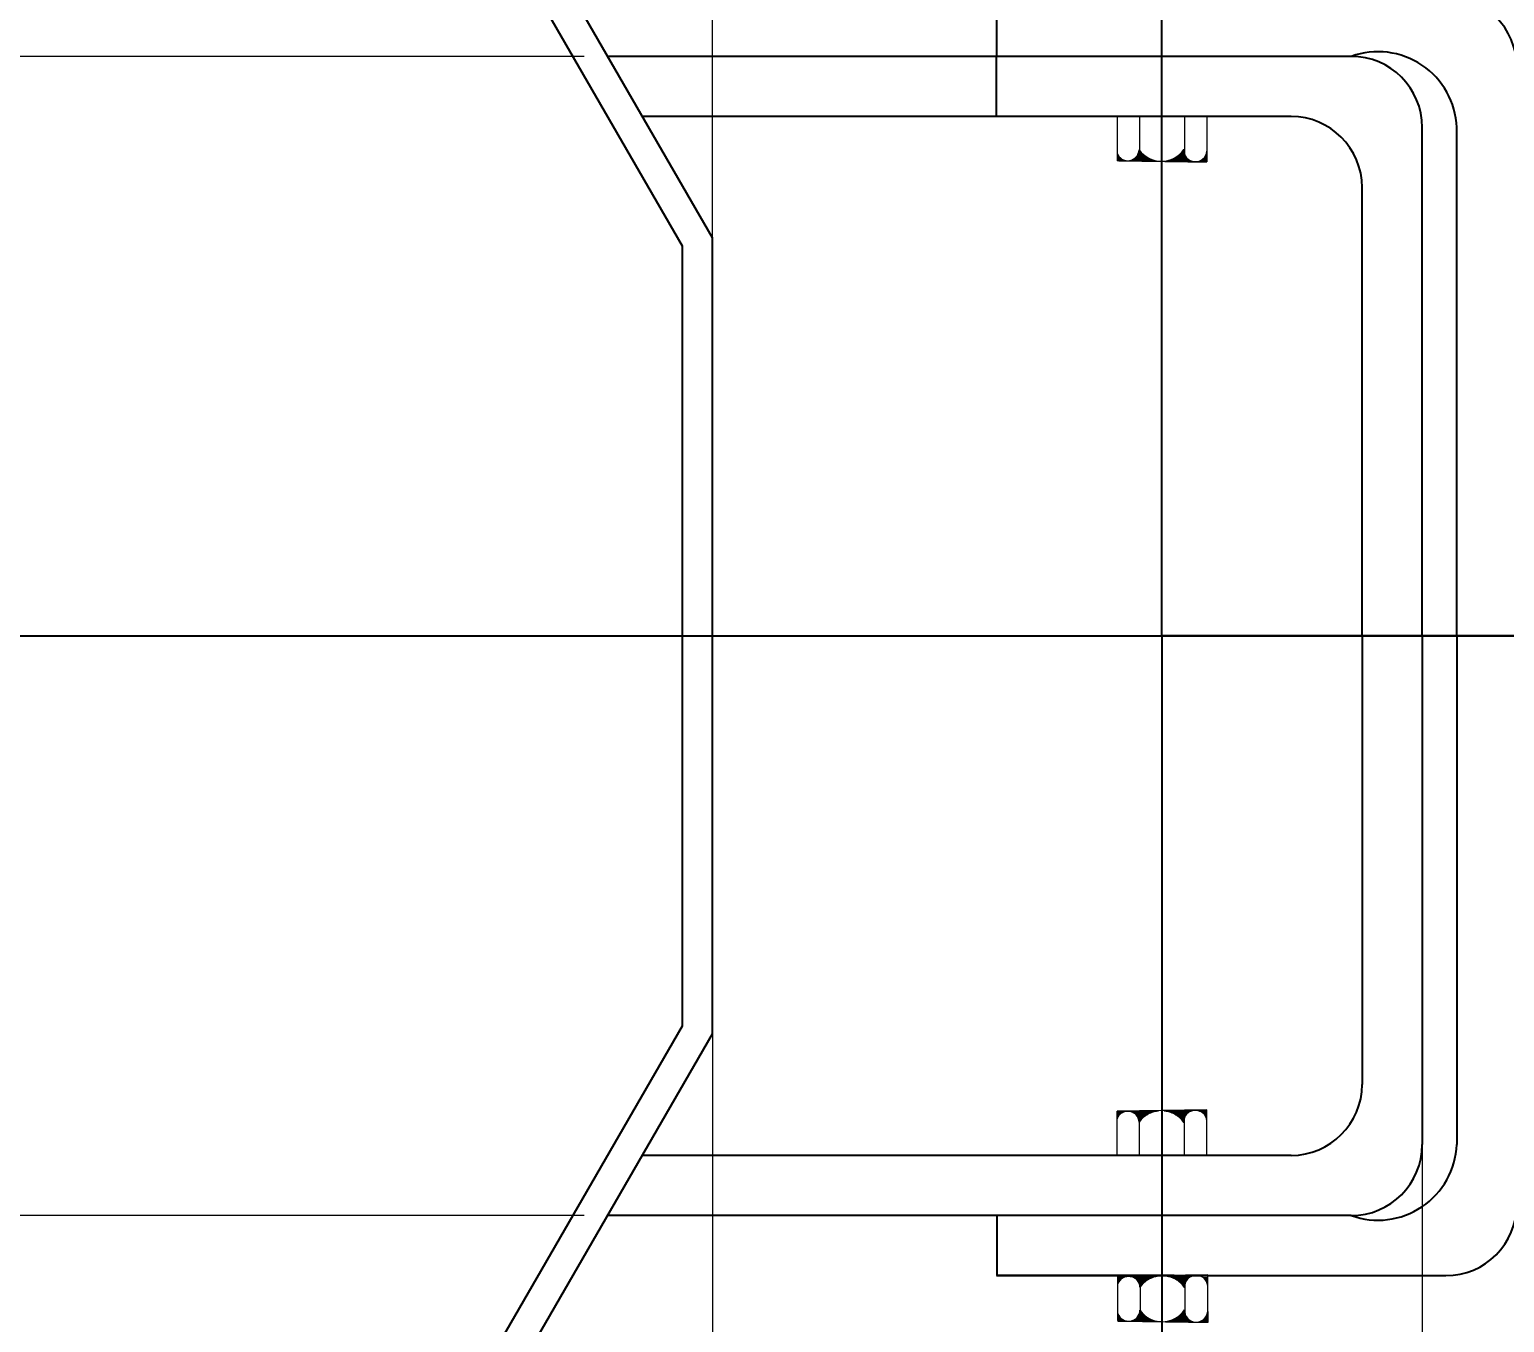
# Model space of a CAD drawing. Header units: centimetres. Extents: x 14 to 66415, y 14 to 43040.
# Drawn here: x 39367 to 39991, y 37638 to 38185 of the extents above; entities that cross this region are included whole.
import ezdxf

# ---------------------------------------------------------------- set-up
doc = ezdxf.new("R2010")
doc.units = ezdxf.units.CM
doc.header["$LTSCALE"] = 10
doc.header["$MEASUREMENT"] = 0
doc.layers.get('DEFPOINTS').update_dxf_attribs({"color": 2, "linetype": 'CONTINUOUS'})
doc.layers.add('ACERO1', color=144, linetype='CONTINUOUS')
doc.layers.add('DIMENCIONES', color=252, linetype='CONTINUOUS')
doc.styles.get("Standard").update_dxf_attribs({"font": ''})
doc.styles.get('Standard').set_extended_font_data('Zurich Ex BT')
doc.dimstyles.get("Standard").update_dxf_attribs({"dimtxt": 200, "dimasz": 80, "dimexe": 3, "dimexo": 10, "dimgap": 0.09, "dimtad": 0, "dimtih": 1, "dimtoh": 1, "dimzin": 0, "dimdsep": 46, "dimtxsty": 'Standard', "dimcen": 0.09, "dimclrd": 256, "dimclre": 256, "dimclrt": 256, "dimadec": 0, "dimazin": 0, "dimtfac": 1, "dimtofl": 0, "dimtmove": 0, "dimatfit": 3, "dimfxl": 0, "dimtolj": 1, "dimtzin": 0, "dimlwd": 0, "dimlwe": 0, "dimarcsym": 0})

# ---------------------------------------------------------------- blocks, each defined once
blk = doc.blocks.new('*D157')
at = {"layer": 'DEFPOINTS', "color": 0}
for p in [(39995.99, 39216.74), (39655.99, 37928.26), (39995.99, 37928.26)]:
    blk.add_point(p, dxfattribs=at)
at = {"layer": 'DIMENCIONES', "lineweight": 0}
for p, q in [((39655.99, 39216.74), (39571.36, 39216.74)), ((39655.99, 37938.26), (39655.99, 39219.74)), ((39925.99, 39216.74), (39725.99, 39216.74)), ((39995.99, 37938.26), (39995.99, 39219.74))]:
    blk.add_line(p, q, dxfattribs=at)
at = {"layer": 'DIMENCIONES'}
for points in [[(39725.99, 39228.4), (39725.99, 39205.07), (39655.99, 39216.74)], [(39925.99, 39228.4), (39925.99, 39205.07), (39995.99, 39216.74)]]:
    blk.add_solid(points, dxfattribs=at)
at = {"layer": 'DIMENCIONES', "insert": (39367.88, 39216.74), "char_height": 150, "attachment_point": 5}
blk.add_mtext('\\A1;170', dxfattribs=at)
blk = doc.blocks.new('*D158')
at = {"layer": 'DEFPOINTS', "color": 0}
for p in [(39611.67, 38173.26), (39126.71, 37683.26), (39611.67, 37683.26)]:
    blk.add_point(p, dxfattribs=at)
at = {"layer": 'DIMENCIONES', "lineweight": 0}
for p, q in [((39601.67, 38173.26), (39123.71, 38173.26)), ((39126.71, 38103.26), (39126.71, 38004.62)), ((39126.71, 37753.26), (39126.71, 37851.9)), ((39601.67, 37683.26), (39123.71, 37683.26))]:
    blk.add_line(p, q, dxfattribs=at)
at = {"layer": 'DIMENCIONES'}
for points in [[(39115.05, 38103.26), (39138.38, 38103.26), (39126.71, 38173.26)], [(39115.05, 37753.26), (39138.38, 37753.26), (39126.71, 37683.26)]]:
    blk.add_solid(points, dxfattribs=at)
at = {"layer": 'DIMENCIONES', "insert": (39126.71, 37928.26), "char_height": 150, "attachment_point": 5}
blk.add_mtext('\\A1;245', dxfattribs=at)
blk = doc.blocks.new('*D160')
at = {"layer": 'DEFPOINTS', "color": 0}
for p in [(39955.99, 37928.26), (39845.99, 37727.62), (39845.99, 37189.99)]:
    blk.add_point(p, dxfattribs=at)
at = {"layer": 'DIMENCIONES', "lineweight": 0}
for p, q in [((39955.99, 37918.26), (39955.99, 37186.99)), ((39845.99, 37717.62), (39845.99, 37186.99)), ((39775.99, 37189.99), (39705.99, 37189.99)), ((40025.99, 37189.99), (40095.99, 37189.99))]:
    blk.add_line(p, q, dxfattribs=at)
at = {"layer": 'DIMENCIONES'}
for points in [[(39775.99, 37201.65), (39775.99, 37178.32), (39845.99, 37189.99)], [(40025.99, 37201.65), (40025.99, 37178.32), (39955.99, 37189.99)]]:
    blk.add_solid(points, dxfattribs=at)
at = {"layer": 'DIMENCIONES', "insert": (40232.3, 37189.99), "char_height": 150, "attachment_point": 5}
blk.add_mtext('\\A1;55', dxfattribs=at)
blk = doc.blocks.new('*D161')
at = {"layer": 'DEFPOINTS', "color": 0}
for p in [(39655.99, 37928.26), (39845.99, 37498.08), (39655.99, 37187.3)]:
    blk.add_point(p, dxfattribs=at)
at = {"layer": 'DIMENCIONES', "lineweight": 0}
for p, q in [((39655.99, 37918.26), (39655.99, 37184.3)), ((39845.99, 37488.08), (39845.99, 37184.3)), ((39655.99, 37187.3), (39514.78, 37187.3)), ((39775.99, 37187.3), (39725.99, 37187.3))]:
    blk.add_line(p, q, dxfattribs=at)
at = {"layer": 'DIMENCIONES'}
for points in [[(39725.99, 37198.97), (39725.99, 37175.64), (39655.99, 37187.3)], [(39775.99, 37198.97), (39775.99, 37175.64), (39845.99, 37187.3)]]:
    blk.add_solid(points, dxfattribs=at)
at = {"layer": 'DIMENCIONES', "insert": (39377.86, 37187.3), "char_height": 150, "attachment_point": 5}
blk.add_mtext('\\A1;95', dxfattribs=at)
blk = doc.blocks.new('*D210')
at = {"layer": 'DEFPOINTS', "color": 0}
for p in [(39995.99, 39078.74), (39775.99, 38204.66), (39995.99, 38135.56)]:
    blk.add_point(p, dxfattribs=at)
at = {"layer": 'DIMENCIONES', "lineweight": 0}
for p, q in [((39775.99, 38214.66), (39775.99, 39081.74)), ((39845.99, 39078.74), (39925.99, 39078.74)), ((39995.99, 38145.56), (39995.99, 39081.74)), ((39995.99, 39078.74), (40065.99, 39078.74))]:
    blk.add_line(p, q, dxfattribs=at)
at = {"layer": 'DIMENCIONES'}
for points in [[(39845.99, 39090.41), (39845.99, 39067.07), (39775.99, 39078.74)], [(39925.99, 39090.41), (39925.99, 39067.07), (39995.99, 39078.74)]]:
    blk.add_solid(points, dxfattribs=at)
at = {"layer": 'DIMENCIONES', "insert": (40269.47, 39078.74), "char_height": 150, "attachment_point": 5}
blk.add_mtext('\\A1;110', dxfattribs=at)

msp = doc.modelspace()

# ---------------------------------------------------------------- linework, layer by layer
at = {"layer": 'ACERO1'}
for p, q in [((39845.992, 37928.263), (39845.992, 38320.653)), ((39775.992, 38198.663), (39775.992, 38173.263)), ((39655.992, 38173.263), (39611.67, 38173.263)), ((39925.992, 38173.263), (39626.335, 38173.263)), ((39775.992, 38147.863), (39775.992, 38173.263)), ((39900.592, 38147.863), (39626.335, 38147.863)), ((39955.992, 37928.263), (39955.992, 38143.263)), ((39970.592, 37928.263), (39970.592, 38143.263)), ((39930.592, 37928.263), (39930.592, 38117.863)), ((38400.289, 37928.263), (39655.992, 37928.263)), ((39655.992, 37928.263), (39995.992, 37928.263)), ((39655.992, 37928.263), (39955.992, 37928.263)), ((39995.992, 37928.263), (39845.992, 37928.263)), ((39845.992, 37928.263), (39845.992, 37535.873)), ((39930.592, 37928.263), (39930.592, 37738.663)), ((39955.992, 37928.263), (39955.992, 37713.263)), ((39970.592, 37928.263), (39970.592, 37713.263)), ((39900.592, 37708.663), (39626.335, 37708.663)), ((39655.992, 37683.263), (39611.67, 37683.263)), ((39925.992, 37683.263), (39626.335, 37683.263)), ((39776.164, 37683.263), (39776.164, 37657.863)), ((39775.992, 37657.863), (39965.992, 37657.863)), ((39851.139, 37657.863), (39775.992, 37657.863))]:
    msp.add_line(p, q, dxfattribs=at)
at = {"layer": 'ACERO1', "lineweight": 5}
for p, q in [((39826.994, 38147.863), (39826.994, 38132.473)), ((39836.493, 38147.863), (39836.493, 38128.979)), ((39855.491, 38147.863), (39855.491, 38128.747)), ((39864.991, 38147.863), (39864.991, 38133.316)), ((39826.994, 38132.365), (39826.994, 38129.095)), ((39826.994, 38132.292), (39827.02, 38132.292)), ((39826.994, 38132.173), (39827.065, 38132.173)), ((39826.994, 38132.055), (39827.115, 38132.055)), ((39826.994, 38131.936), (39827.168, 38131.936)), ((39826.994, 38131.817), (39827.225, 38131.817)), ((39826.994, 38131.698), (39827.286, 38131.698)), ((39826.994, 38131.58), (39827.351, 38131.58)), ((39826.994, 38131.461), (39827.421, 38131.461)), ((39826.994, 38131.342), (39827.495, 38131.342)), ((39826.994, 38131.224), (39827.575, 38131.224)), ((39826.994, 38131.105), (39827.66, 38131.105)), ((39826.994, 38130.986), (39827.75, 38130.986)), ((39826.994, 38130.867), (39827.847, 38130.867)), ((39826.994, 38130.749), (39827.95, 38130.749)), ((39826.994, 38130.63), (39828.06, 38130.63)), ((39826.994, 38130.511), (39828.178, 38130.511)), ((39826.994, 38130.392), (39828.304, 38130.392)), ((39826.994, 38130.274), (39828.441, 38130.274)), ((39826.994, 38130.155), (39828.588, 38130.155)), ((39826.994, 38130.036), (39828.749, 38130.036)), ((39826.994, 38129.917), (39828.925, 38129.917)), ((39826.994, 38129.799), (39829.119, 38129.799)), ((39826.994, 38129.68), (39829.337, 38129.68)), ((39826.994, 38129.561), (39829.586, 38129.561)), ((39826.994, 38129.442), (39829.882, 38129.442)), ((39826.994, 38129.324), (39830.254, 38129.324)), ((39826.994, 38129.205), (39830.818, 38129.205)), ((39864.991, 38128.631), (39826.994, 38129.095)), ((39827.731, 38129.086), (39843.651, 38129.086)), ((39832.23, 38129.205), (39843.084, 38129.205)), ((39832.794, 38129.324), (39842.624, 38129.324)), ((39833.167, 38129.442), (39842.228, 38129.442)), ((39833.462, 38129.561), (39841.876, 38129.561)), ((39833.711, 38129.68), (39841.558, 38129.68)), ((39833.929, 38129.799), (39841.265, 38129.799)), ((39834.124, 38129.917), (39840.993, 38129.917)), ((39834.299, 38130.036), (39840.739, 38130.036)), ((39834.46, 38130.155), (39840.5, 38130.155)), ((39834.607, 38130.274), (39840.274, 38130.274)), ((39834.744, 38130.392), (39840.059, 38130.392)), ((39834.871, 38130.511), (39839.855, 38130.511)), ((39834.989, 38130.63), (39839.66, 38130.63)), ((39835.099, 38130.749), (39839.473, 38130.749)), ((39835.202, 38130.867), (39839.294, 38130.867)), ((39835.298, 38130.986), (39839.122, 38130.986)), ((39835.389, 38131.105), (39838.956, 38131.105)), ((39835.473, 38131.224), (39838.797, 38131.224)), ((39835.553, 38131.342), (39838.643, 38131.342)), ((39835.627, 38131.461), (39838.494, 38131.461)), ((39835.697, 38131.58), (39838.35, 38131.58)), ((39835.763, 38131.698), (39838.211, 38131.698)), ((39835.824, 38131.817), (39838.076, 38131.817)), ((39835.881, 38131.936), (39837.945, 38131.936)), ((39835.934, 38132.055), (39837.819, 38132.055)), ((39835.983, 38132.173), (39837.696, 38132.173)), ((39836.029, 38132.292), (39837.576, 38132.292)), ((39836.071, 38132.411), (39837.46, 38132.411)), ((39836.109, 38132.53), (39837.348, 38132.53)), ((39836.144, 38132.648), (39837.238, 38132.648)), ((39836.176, 38132.767), (39837.132, 38132.767)), ((39836.205, 38132.886), (39837.028, 38132.886)), ((39836.231, 38133.005), (39836.927, 38133.005)), ((39836.253, 38133.123), (39836.829, 38133.123)), ((39836.272, 38133.242), (39836.734, 38133.242)), ((39836.289, 38133.361), (39836.641, 38133.361)), ((39836.302, 38133.48), (39836.551, 38133.48)), ((39836.312, 38133.598), (39836.463, 38133.598)), ((39836.32, 38133.717), (39836.377, 38133.717)), ((39837.45, 38128.967), (39844.462, 38128.967)), ((39846.972, 38128.967), (39858.576, 38128.967)), ((39847.783, 38129.086), (39858.25, 38129.086)), ((39848.349, 38129.205), (39857.981, 38129.205)), ((39848.81, 38129.324), (39857.748, 38129.324)), ((39849.206, 38129.442), (39857.542, 38129.442)), ((39849.557, 38129.561), (39857.357, 38129.561)), ((39849.876, 38129.68), (39857.188, 38129.68)), ((39850.169, 38129.799), (39857.033, 38129.799)), ((39850.441, 38129.917), (39856.89, 38129.917)), ((39850.695, 38130.036), (39856.758, 38130.036)), ((39850.934, 38130.155), (39856.635, 38130.155)), ((39851.16, 38130.274), (39856.519, 38130.274)), ((39851.375, 38130.392), (39856.412, 38130.392)), ((39851.579, 38130.511), (39856.311, 38130.511)), ((39851.774, 38130.63), (39856.216, 38130.63)), ((39851.961, 38130.749), (39856.128, 38130.749)), ((39852.14, 38130.867), (39856.044, 38130.867)), ((39852.312, 38130.986), (39855.966, 38130.986)), ((39852.477, 38131.105), (39855.893, 38131.105)), ((39852.637, 38131.224), (39855.824, 38131.224)), ((39852.791, 38131.342), (39855.759, 38131.342)), ((39852.94, 38131.461), (39855.699, 38131.461)), ((39853.084, 38131.58), (39855.643, 38131.58)), ((39853.223, 38131.698), (39855.59, 38131.698)), ((39853.358, 38131.817), (39855.541, 38131.817)), ((39853.488, 38131.936), (39855.496, 38131.936)), ((39853.615, 38132.055), (39855.455, 38132.055)), ((39853.738, 38132.173), (39855.416, 38132.173)), ((39853.858, 38132.292), (39855.381, 38132.292)), ((39853.974, 38132.411), (39855.35, 38132.411)), ((39854.086, 38132.53), (39855.321, 38132.53)), ((39854.196, 38132.648), (39855.296, 38132.648)), ((39854.302, 38132.767), (39855.273, 38132.767)), ((39854.406, 38132.886), (39855.254, 38132.886)), ((39854.507, 38133.005), (39855.237, 38133.005)), ((39854.605, 38133.123), (39855.224, 38133.123)), ((39854.7, 38133.242), (39855.213, 38133.242)), ((39854.793, 38133.361), (39855.206, 38133.361)), ((39854.883, 38133.48), (39855.201, 38133.48)), ((39854.971, 38133.598), (39855.199, 38133.598)), ((39855.057, 38133.717), (39855.2, 38133.717)), ((39855.14, 38133.836), (39855.204, 38133.836)), ((39861.591, 38128.967), (39864.991, 38128.967)), ((39861.917, 38129.086), (39864.991, 38129.086)), ((39862.187, 38129.205), (39864.991, 38129.205)), ((39862.419, 38129.324), (39864.991, 38129.324)), ((39862.625, 38129.442), (39864.991, 38129.442)), ((39862.811, 38129.561), (39864.991, 38129.561)), ((39862.979, 38129.68), (39864.991, 38129.68)), ((39863.134, 38129.799), (39864.991, 38129.799)), ((39863.277, 38129.917), (39864.991, 38129.917)), ((39863.409, 38130.036), (39864.991, 38130.036)), ((39863.533, 38130.155), (39864.991, 38130.155)), ((39863.648, 38130.274), (39864.991, 38130.274)), ((39863.755, 38130.392), (39864.991, 38130.392)), ((39863.856, 38130.511), (39864.991, 38130.511)), ((39863.951, 38130.63), (39864.991, 38130.63)), ((39864.04, 38130.749), (39864.991, 38130.749)), ((39864.123, 38130.867), (39864.991, 38130.867)), ((39864.201, 38130.986), (39864.991, 38130.986)), ((39864.275, 38131.105), (39864.991, 38131.105)), ((39864.343, 38131.224), (39864.991, 38131.224)), ((39864.408, 38131.342), (39864.991, 38131.342)), ((39864.468, 38131.461), (39864.991, 38131.461)), ((39864.524, 38131.58), (39864.991, 38131.58)), ((39864.577, 38131.698), (39864.991, 38131.698)), ((39864.626, 38131.817), (39864.991, 38131.817)), ((39864.671, 38131.936), (39864.991, 38131.936)), ((39864.713, 38132.055), (39864.991, 38132.055)), ((39864.751, 38132.173), (39864.991, 38132.173)), ((39864.786, 38132.292), (39864.991, 38132.292)), ((39864.818, 38132.411), (39864.991, 38132.411)), ((39864.846, 38132.53), (39864.991, 38132.53)), ((39864.872, 38132.648), (39864.991, 38132.648)), ((39864.894, 38132.767), (39864.991, 38132.767)), ((39864.913, 38132.886), (39864.991, 38132.886)), ((39864.93, 38133.005), (39864.991, 38133.005)), ((39864.943, 38133.123), (39864.991, 38133.123)), ((39864.952, 38133.218), (39864.991, 38133.218)), ((39864.991, 38133.218), (39864.991, 38128.631)), ((39847.169, 38128.849), (39859.009, 38128.849)), ((39856.887, 38128.73), (39859.986, 38128.73)), ((39860.181, 38128.73), (39864.991, 38128.73)), ((39861.158, 38128.849), (39864.991, 38128.849)), ((39864.991, 37727.895), (39826.994, 37727.431)), ((39826.994, 37724.162), (39826.994, 37727.431)), ((39826.994, 37727.321), (39830.818, 37727.321)), ((39826.994, 37727.202), (39830.254, 37727.202)), ((39826.994, 37727.084), (39829.882, 37727.084)), ((39826.994, 37726.965), (39829.586, 37726.965)), ((39826.994, 37726.846), (39829.337, 37726.846)), ((39826.994, 37726.728), (39829.119, 37726.728)), ((39826.994, 37726.609), (39828.925, 37726.609)), ((39826.994, 37726.49), (39828.749, 37726.49)), ((39826.994, 37726.371), (39828.588, 37726.371)), ((39826.994, 37726.253), (39828.441, 37726.253)), ((39826.994, 37726.134), (39828.304, 37726.134)), ((39826.994, 37726.015), (39828.178, 37726.015)), ((39826.994, 37725.896), (39828.06, 37725.896)), ((39826.994, 37725.778), (39827.95, 37725.778)), ((39826.994, 37725.659), (39827.847, 37725.659)), ((39826.994, 37725.54), (39827.75, 37725.54)), ((39826.994, 37725.421), (39827.66, 37725.421)), ((39826.994, 37725.303), (39827.575, 37725.303)), ((39826.994, 37725.184), (39827.495, 37725.184)), ((39826.994, 37725.065), (39827.421, 37725.065)), ((39826.994, 37724.946), (39827.351, 37724.946)), ((39826.994, 37724.828), (39827.286, 37724.828)), ((39826.994, 37724.709), (39827.225, 37724.709)), ((39826.994, 37724.59), (39827.168, 37724.59)), ((39826.994, 37724.471), (39827.115, 37724.471)), ((39826.994, 37724.353), (39827.065, 37724.353)), ((39826.994, 37724.234), (39827.02, 37724.234)), ((39826.994, 37708.663), (39826.994, 37724.053)), ((39827.731, 37727.44), (39843.651, 37727.44)), ((39832.23, 37727.321), (39843.084, 37727.321)), ((39832.794, 37727.202), (39842.624, 37727.202)), ((39833.167, 37727.084), (39842.228, 37727.084)), ((39833.462, 37726.965), (39841.876, 37726.965)), ((39833.711, 37726.846), (39841.558, 37726.846)), ((39833.929, 37726.728), (39841.265, 37726.728)), ((39834.124, 37726.609), (39840.993, 37726.609)), ((39834.299, 37726.49), (39840.739, 37726.49)), ((39834.46, 37726.371), (39840.5, 37726.371)), ((39834.607, 37726.253), (39840.274, 37726.253)), ((39834.744, 37726.134), (39840.059, 37726.134)), ((39834.871, 37726.015), (39839.855, 37726.015)), ((39834.989, 37725.896), (39839.66, 37725.896)), ((39835.099, 37725.778), (39839.473, 37725.778)), ((39835.202, 37725.659), (39839.294, 37725.659)), ((39835.298, 37725.54), (39839.122, 37725.54)), ((39835.389, 37725.421), (39838.956, 37725.421)), ((39835.473, 37725.303), (39838.797, 37725.303)), ((39835.553, 37725.184), (39838.643, 37725.184)), ((39835.627, 37725.065), (39838.494, 37725.065)), ((39835.697, 37724.946), (39838.35, 37724.946)), ((39835.763, 37724.828), (39838.211, 37724.828)), ((39835.824, 37724.709), (39838.076, 37724.709)), ((39835.881, 37724.59), (39837.945, 37724.59)), ((39835.934, 37724.471), (39837.819, 37724.471)), ((39835.983, 37724.353), (39837.696, 37724.353)), ((39836.029, 37724.234), (39837.576, 37724.234)), ((39836.071, 37724.115), (39837.46, 37724.115)), ((39836.109, 37723.996), (39837.348, 37723.996)), ((39836.144, 37723.878), (39837.238, 37723.878)), ((39836.176, 37723.759), (39837.132, 37723.759)), ((39836.205, 37723.64), (39837.028, 37723.64)), ((39836.493, 37708.663), (39836.493, 37727.547)), ((39837.45, 37727.559), (39844.462, 37727.559)), ((39846.972, 37727.559), (39858.576, 37727.559)), ((39847.169, 37727.677), (39859.009, 37727.677)), ((39847.783, 37727.44), (39858.25, 37727.44)), ((39848.349, 37727.321), (39857.981, 37727.321)), ((39848.81, 37727.202), (39857.748, 37727.202)), ((39849.206, 37727.084), (39857.542, 37727.084)), ((39849.557, 37726.965), (39857.357, 37726.965)), ((39849.876, 37726.846), (39857.188, 37726.846)), ((39850.169, 37726.728), (39857.033, 37726.728)), ((39850.441, 37726.609), (39856.89, 37726.609)), ((39850.695, 37726.49), (39856.758, 37726.49)), ((39850.934, 37726.371), (39856.635, 37726.371)), ((39851.16, 37726.253), (39856.519, 37726.253)), ((39851.375, 37726.134), (39856.412, 37726.134)), ((39851.579, 37726.015), (39856.311, 37726.015)), ((39851.774, 37725.896), (39856.216, 37725.896)), ((39851.961, 37725.778), (39856.128, 37725.778)), ((39852.14, 37725.659), (39856.044, 37725.659)), ((39852.312, 37725.54), (39855.966, 37725.54)), ((39852.477, 37725.421), (39855.893, 37725.421)), ((39852.637, 37725.303), (39855.824, 37725.303)), ((39852.791, 37725.184), (39855.759, 37725.184)), ((39852.94, 37725.065), (39855.699, 37725.065)), ((39853.084, 37724.946), (39855.643, 37724.946)), ((39853.223, 37724.828), (39855.59, 37724.828)), ((39853.358, 37724.709), (39855.541, 37724.709)), ((39853.488, 37724.59), (39855.496, 37724.59)), ((39853.615, 37724.471), (39855.455, 37724.471)), ((39853.738, 37724.353), (39855.416, 37724.353)), ((39853.858, 37724.234), (39855.381, 37724.234)), ((39853.974, 37724.115), (39855.35, 37724.115)), ((39854.086, 37723.996), (39855.321, 37723.996)), ((39854.196, 37723.878), (39855.296, 37723.878)), ((39854.302, 37723.759), (39855.273, 37723.759)), ((39854.406, 37723.64), (39855.254, 37723.64)), ((39855.491, 37708.663), (39855.491, 37727.779)), ((39856.887, 37727.796), (39859.986, 37727.796)), ((39860.181, 37727.796), (39864.991, 37727.796)), ((39861.158, 37727.677), (39864.991, 37727.677)), ((39861.591, 37727.559), (39864.991, 37727.559)), ((39861.917, 37727.44), (39864.991, 37727.44)), ((39862.187, 37727.321), (39864.991, 37727.321)), ((39862.419, 37727.202), (39864.991, 37727.202)), ((39862.625, 37727.084), (39864.991, 37727.084)), ((39862.811, 37726.965), (39864.991, 37726.965)), ((39862.979, 37726.846), (39864.991, 37726.846)), ((39863.134, 37726.728), (39864.991, 37726.728)), ((39863.277, 37726.609), (39864.991, 37726.609)), ((39863.409, 37726.49), (39864.991, 37726.49)), ((39863.533, 37726.371), (39864.991, 37726.371)), ((39863.648, 37726.253), (39864.991, 37726.253)), ((39863.755, 37726.134), (39864.991, 37726.134)), ((39863.856, 37726.015), (39864.991, 37726.015)), ((39863.951, 37725.896), (39864.991, 37725.896)), ((39864.04, 37725.778), (39864.991, 37725.778)), ((39864.123, 37725.659), (39864.991, 37725.659)), ((39864.201, 37725.54), (39864.991, 37725.54)), ((39864.275, 37725.421), (39864.991, 37725.421)), ((39864.343, 37725.303), (39864.991, 37725.303)), ((39864.408, 37725.184), (39864.991, 37725.184)), ((39864.468, 37725.065), (39864.991, 37725.065)), ((39864.524, 37724.946), (39864.991, 37724.946)), ((39864.577, 37724.828), (39864.991, 37724.828)), ((39864.626, 37724.709), (39864.991, 37724.709)), ((39864.671, 37724.59), (39864.991, 37724.59)), ((39864.713, 37724.471), (39864.991, 37724.471)), ((39864.751, 37724.353), (39864.991, 37724.353)), ((39864.786, 37724.234), (39864.991, 37724.234)), ((39864.818, 37724.115), (39864.991, 37724.115)), ((39864.846, 37723.996), (39864.991, 37723.996)), ((39864.872, 37723.878), (39864.991, 37723.878)), ((39864.894, 37723.759), (39864.991, 37723.759)), ((39864.913, 37723.64), (39864.991, 37723.64)), ((39864.991, 37723.308), (39864.991, 37727.895)), ((39836.231, 37723.521), (39836.927, 37723.521)), ((39836.253, 37723.403), (39836.829, 37723.403)), ((39836.272, 37723.284), (39836.734, 37723.284)), ((39836.289, 37723.165), (39836.641, 37723.165)), ((39836.302, 37723.047), (39836.551, 37723.047)), ((39836.312, 37722.928), (39836.463, 37722.928)), ((39836.32, 37722.809), (39836.377, 37722.809)), ((39854.507, 37723.521), (39855.237, 37723.521)), ((39854.605, 37723.403), (39855.224, 37723.403)), ((39854.7, 37723.284), (39855.213, 37723.284)), ((39854.793, 37723.165), (39855.206, 37723.165)), ((39854.883, 37723.047), (39855.201, 37723.047)), ((39854.971, 37722.928), (39855.199, 37722.928)), ((39855.057, 37722.809), (39855.2, 37722.809)), ((39855.14, 37722.69), (39855.204, 37722.69)), ((39864.93, 37723.521), (39864.991, 37723.521)), ((39864.943, 37723.403), (39864.991, 37723.403)), ((39864.952, 37723.308), (39864.991, 37723.308)), ((39864.991, 37708.663), (39864.991, 37723.21)), ((39865.353, 37658.131), (39827.356, 37657.667)), ((39827.356, 37654.397), (39827.356, 37657.667)), ((39827.356, 37657.557), (39831.181, 37657.557)), ((39827.356, 37657.438), (39830.617, 37657.438)), ((39827.356, 37657.319), (39830.244, 37657.319)), ((39827.356, 37657.201), (39829.949, 37657.201)), ((39827.356, 37657.082), (39829.699, 37657.082)), ((39827.356, 37656.963), (39829.482, 37656.963)), ((39827.356, 37656.845), (39829.287, 37656.845)), ((39827.356, 37656.726), (39829.111, 37656.726)), ((39827.356, 37656.607), (39828.951, 37656.607)), ((39827.356, 37656.488), (39828.803, 37656.488)), ((39827.356, 37656.37), (39828.667, 37656.37)), ((39827.356, 37656.251), (39828.54, 37656.251)), ((39827.356, 37656.132), (39828.422, 37656.132)), ((39827.356, 37656.013), (39828.312, 37656.013)), ((39827.356, 37655.895), (39828.209, 37655.895)), ((39827.356, 37655.776), (39828.113, 37655.776)), ((39827.356, 37655.657), (39828.022, 37655.657)), ((39827.356, 37655.538), (39827.938, 37655.538)), ((39827.356, 37655.42), (39827.858, 37655.42)), ((39827.356, 37655.301), (39827.784, 37655.301)), ((39827.356, 37655.182), (39827.714, 37655.182)), ((39827.356, 37655.063), (39827.648, 37655.063)), ((39828.094, 37657.676), (39844.014, 37657.676)), ((39832.593, 37657.557), (39843.447, 37657.557)), ((39833.157, 37657.438), (39842.987, 37657.438)), ((39833.529, 37657.319), (39842.591, 37657.319)), ((39833.825, 37657.201), (39842.239, 37657.201)), ((39834.074, 37657.082), (39841.92, 37657.082)), ((39834.292, 37656.963), (39841.627, 37656.963)), ((39834.486, 37656.845), (39841.356, 37656.845)), ((39834.662, 37656.726), (39841.101, 37656.726)), ((39834.823, 37656.607), (39840.862, 37656.607)), ((39834.97, 37656.488), (39840.636, 37656.488)), ((39835.107, 37656.37), (39840.422, 37656.37)), ((39835.233, 37656.251), (39840.218, 37656.251)), ((39835.351, 37656.132), (39840.023, 37656.132)), ((39835.461, 37656.013), (39839.836, 37656.013)), ((39835.564, 37655.895), (39839.657, 37655.895)), ((39835.661, 37655.776), (39839.485, 37655.776)), ((39835.751, 37655.657), (39839.319, 37655.657)), ((39835.836, 37655.538), (39839.159, 37655.538)), ((39835.916, 37655.42), (39839.005, 37655.42)), ((39835.99, 37655.301), (39838.857, 37655.301)), ((39836.06, 37655.182), (39838.713, 37655.182)), ((39836.125, 37655.063), (39838.574, 37655.063)), ((39836.856, 37638.899), (39836.856, 37657.783)), ((39847.335, 37657.794), (39858.939, 37657.794)), ((39848.145, 37657.676), (39858.613, 37657.676)), ((39848.712, 37657.557), (39858.343, 37657.557)), ((39849.172, 37657.438), (39858.111, 37657.438)), ((39849.568, 37657.319), (39857.905, 37657.319)), ((39849.92, 37657.201), (39857.719, 37657.201)), ((39850.239, 37657.082), (39857.551, 37657.082)), ((39850.532, 37656.963), (39857.396, 37656.963)), ((39850.804, 37656.845), (39857.253, 37656.845)), ((39851.058, 37656.726), (39857.121, 37656.726)), ((39851.297, 37656.607), (39856.997, 37656.607)), ((39851.523, 37656.488), (39856.882, 37656.488)), ((39851.737, 37656.37), (39856.774, 37656.37)), ((39851.941, 37656.251), (39856.674, 37656.251)), ((39852.137, 37656.132), (39856.579, 37656.132)), ((39852.323, 37656.013), (39856.49, 37656.013)), ((39852.502, 37655.895), (39856.407, 37655.895)), ((39852.674, 37655.776), (39856.329, 37655.776)), ((39852.84, 37655.657), (39856.255, 37655.657)), ((39853, 37655.538), (39856.186, 37655.538)), ((39853.154, 37655.42), (39856.122, 37655.42)), ((39853.302, 37655.301), (39856.062, 37655.301)), ((39853.446, 37655.182), (39856.005, 37655.182)), ((39853.586, 37655.063), (39855.953, 37655.063)), ((39855.854, 37638.899), (39855.854, 37658.015)), ((39863.342, 37657.082), (39865.353, 37657.082)), ((39863.497, 37656.963), (39865.353, 37656.963)), ((39863.64, 37656.845), (39865.353, 37656.845)), ((39863.772, 37656.726), (39865.353, 37656.726)), ((39863.895, 37656.607), (39865.353, 37656.607)), ((39864.01, 37656.488), (39865.353, 37656.488)), ((39864.118, 37656.37), (39865.353, 37656.37)), ((39864.219, 37656.251), (39865.353, 37656.251)), ((39864.314, 37656.132), (39865.353, 37656.132)), ((39864.402, 37656.013), (39865.353, 37656.013)), ((39864.486, 37655.895), (39865.353, 37655.895)), ((39864.564, 37655.776), (39865.353, 37655.776)), ((39864.637, 37655.657), (39865.353, 37655.657)), ((39864.706, 37655.538), (39865.353, 37655.538)), ((39864.771, 37655.42), (39865.353, 37655.42)), ((39864.831, 37655.301), (39865.353, 37655.301)), ((39864.887, 37655.182), (39865.353, 37655.182)), ((39864.94, 37655.063), (39865.353, 37655.063)), ((39865.353, 37653.544), (39865.353, 37658.131)), ((39827.356, 37654.945), (39827.587, 37654.945)), ((39827.356, 37654.826), (39827.53, 37654.826)), ((39827.356, 37654.707), (39827.477, 37654.707)), ((39827.356, 37654.588), (39827.428, 37654.588)), ((39827.356, 37654.47), (39827.382, 37654.47)), ((39827.356, 37638.899), (39827.356, 37654.289)), ((39836.186, 37654.945), (39838.439, 37654.945)), ((39836.243, 37654.826), (39838.308, 37654.826)), ((39836.296, 37654.707), (39838.181, 37654.707)), ((39836.346, 37654.588), (39838.058, 37654.588)), ((39836.391, 37654.47), (39837.939, 37654.47)), ((39836.433, 37654.351), (39837.823, 37654.351)), ((39836.472, 37654.232), (39837.71, 37654.232)), ((39836.507, 37654.113), (39837.601, 37654.113)), ((39836.539, 37653.995), (39837.494, 37653.995)), ((39836.568, 37653.876), (39837.391, 37653.876)), ((39836.593, 37653.757), (39837.29, 37653.757)), ((39836.616, 37653.639), (39837.192, 37653.639)), ((39836.635, 37653.52), (39837.097, 37653.52)), ((39836.651, 37653.401), (39837.004, 37653.401)), ((39836.665, 37653.282), (39836.913, 37653.282)), ((39836.675, 37653.164), (39836.825, 37653.164)), ((39836.682, 37653.045), (39836.74, 37653.045)), ((39853.72, 37654.945), (39855.904, 37654.945)), ((39853.851, 37654.826), (39855.859, 37654.826)), ((39853.978, 37654.707), (39855.817, 37654.707)), ((39854.101, 37654.588), (39855.779, 37654.588)), ((39854.22, 37654.47), (39855.744, 37654.47)), ((39854.336, 37654.351), (39855.712, 37654.351)), ((39854.449, 37654.232), (39855.684, 37654.232)), ((39854.558, 37654.113), (39855.658, 37654.113)), ((39854.665, 37653.995), (39855.636, 37653.995)), ((39854.768, 37653.876), (39855.616, 37653.876)), ((39854.869, 37653.757), (39855.6, 37653.757)), ((39854.967, 37653.639), (39855.587, 37653.639)), ((39855.063, 37653.52), (39855.576, 37653.52)), ((39855.155, 37653.401), (39855.568, 37653.401)), ((39855.246, 37653.282), (39855.564, 37653.282)), ((39855.334, 37653.164), (39855.562, 37653.164)), ((39855.419, 37653.045), (39855.563, 37653.045)), ((39855.503, 37652.926), (39855.567, 37652.926)), ((39864.988, 37654.945), (39865.353, 37654.945)), ((39865.034, 37654.826), (39865.353, 37654.826)), ((39865.075, 37654.707), (39865.353, 37654.707)), ((39865.114, 37654.588), (39865.353, 37654.588)), ((39865.149, 37654.47), (39865.353, 37654.47)), ((39865.18, 37654.351), (39865.353, 37654.351)), ((39865.209, 37654.232), (39865.353, 37654.232)), ((39865.234, 37654.113), (39865.353, 37654.113)), ((39865.257, 37653.995), (39865.353, 37653.995)), ((39865.276, 37653.876), (39865.353, 37653.876)), ((39865.293, 37653.757), (39865.353, 37653.757)), ((39865.306, 37653.639), (39865.353, 37653.639)), ((39865.315, 37653.544), (39865.353, 37653.544)), ((39865.353, 37638.899), (39865.353, 37653.446)), ((39836.616, 37642.575), (39837.192, 37642.575)), ((39836.635, 37642.694), (39837.097, 37642.694)), ((39836.651, 37642.813), (39837.004, 37642.813)), ((39836.665, 37642.931), (39836.913, 37642.931)), ((39836.675, 37643.05), (39836.825, 37643.05)), ((39836.682, 37643.169), (39836.74, 37643.169)), ((39854.967, 37642.575), (39855.587, 37642.575)), ((39855.063, 37642.694), (39855.576, 37642.694)), ((39855.155, 37642.813), (39855.568, 37642.813)), ((39855.246, 37642.931), (39855.564, 37642.931)), ((39855.334, 37643.05), (39855.562, 37643.05)), ((39855.419, 37643.169), (39855.563, 37643.169)), ((39855.503, 37643.288), (39855.567, 37643.288)), ((39865.306, 37642.575), (39865.353, 37642.575)), ((39865.315, 37642.67), (39865.353, 37642.67)), ((39865.353, 37642.67), (39865.353, 37638.083)), ((39827.356, 37641.816), (39827.356, 37638.547)), ((39827.356, 37641.744), (39827.382, 37641.744)), ((39827.356, 37641.625), (39827.428, 37641.625)), ((39827.356, 37641.507), (39827.477, 37641.507)), ((39827.356, 37641.388), (39827.53, 37641.388)), ((39827.356, 37641.269), (39827.587, 37641.269)), ((39827.356, 37641.15), (39827.648, 37641.15)), ((39827.356, 37641.032), (39827.714, 37641.032)), ((39827.356, 37640.913), (39827.784, 37640.913)), ((39827.356, 37640.794), (39827.858, 37640.794)), ((39827.356, 37640.675), (39827.938, 37640.675)), ((39827.356, 37640.557), (39828.022, 37640.557)), ((39827.356, 37640.438), (39828.113, 37640.438)), ((39827.356, 37640.319), (39828.209, 37640.319)), ((39827.356, 37640.2), (39828.312, 37640.2)), ((39827.356, 37640.082), (39828.422, 37640.082)), ((39827.356, 37639.963), (39828.54, 37639.963)), ((39827.356, 37639.844), (39828.667, 37639.844)), ((39827.356, 37639.725), (39828.803, 37639.725)), ((39827.356, 37639.607), (39828.951, 37639.607)), ((39827.356, 37639.488), (39829.111, 37639.488)), ((39827.356, 37639.369), (39829.287, 37639.369)), ((39827.356, 37639.25), (39829.482, 37639.25)), ((39827.356, 37639.132), (39829.699, 37639.132)), ((39827.356, 37639.013), (39829.949, 37639.013)), ((39827.356, 37638.894), (39830.244, 37638.894)), ((39827.356, 37638.775), (39830.617, 37638.775)), ((39827.356, 37638.657), (39831.181, 37638.657)), ((39865.353, 37638.083), (39827.356, 37638.547)), ((39828.094, 37638.538), (39844.014, 37638.538)), ((39832.593, 37638.657), (39843.447, 37638.657)), ((39833.157, 37638.775), (39842.987, 37638.775)), ((39833.529, 37638.894), (39842.591, 37638.894)), ((39833.825, 37639.013), (39842.239, 37639.013)), ((39834.074, 37639.132), (39841.92, 37639.132)), ((39834.292, 37639.25), (39841.627, 37639.25)), ((39834.486, 37639.369), (39841.356, 37639.369)), ((39834.662, 37639.488), (39841.101, 37639.488)), ((39834.823, 37639.607), (39840.862, 37639.607)), ((39834.97, 37639.725), (39840.636, 37639.725)), ((39835.107, 37639.844), (39840.422, 37639.844)), ((39835.233, 37639.963), (39840.218, 37639.963)), ((39835.351, 37640.082), (39840.023, 37640.082)), ((39835.461, 37640.2), (39839.836, 37640.2)), ((39835.564, 37640.319), (39839.657, 37640.319)), ((39835.661, 37640.438), (39839.485, 37640.438)), ((39835.751, 37640.557), (39839.319, 37640.557)), ((39835.836, 37640.675), (39839.159, 37640.675)), ((39835.916, 37640.794), (39839.005, 37640.794)), ((39835.99, 37640.913), (39838.857, 37640.913)), ((39836.06, 37641.032), (39838.713, 37641.032)), ((39836.125, 37641.15), (39838.574, 37641.15)), ((39836.186, 37641.269), (39838.439, 37641.269)), ((39836.243, 37641.388), (39838.308, 37641.388)), ((39836.296, 37641.507), (39838.181, 37641.507)), ((39836.346, 37641.625), (39838.058, 37641.625)), ((39836.391, 37641.744), (39837.939, 37641.744)), ((39836.433, 37641.863), (39837.823, 37641.863)), ((39836.472, 37641.981), (39837.71, 37641.981)), ((39836.507, 37642.1), (39837.601, 37642.1)), ((39836.539, 37642.219), (39837.494, 37642.219)), ((39836.568, 37642.338), (39837.391, 37642.338)), ((39836.593, 37642.456), (39837.29, 37642.456)), ((39837.813, 37638.419), (39844.824, 37638.419)), ((39847.335, 37638.419), (39858.939, 37638.419)), ((39847.531, 37638.301), (39859.371, 37638.301)), ((39848.145, 37638.538), (39858.613, 37638.538)), ((39848.712, 37638.657), (39858.343, 37638.657)), ((39849.172, 37638.775), (39858.111, 37638.775)), ((39849.568, 37638.894), (39857.905, 37638.894)), ((39849.92, 37639.013), (39857.719, 37639.013)), ((39850.239, 37639.132), (39857.551, 37639.132)), ((39850.532, 37639.25), (39857.396, 37639.25)), ((39850.804, 37639.369), (39857.253, 37639.369)), ((39851.058, 37639.488), (39857.121, 37639.488)), ((39851.297, 37639.607), (39856.997, 37639.607)), ((39851.523, 37639.725), (39856.882, 37639.725)), ((39851.737, 37639.844), (39856.774, 37639.844)), ((39851.941, 37639.963), (39856.674, 37639.963)), ((39852.137, 37640.082), (39856.579, 37640.082)), ((39852.323, 37640.2), (39856.49, 37640.2)), ((39852.502, 37640.319), (39856.407, 37640.319)), ((39852.674, 37640.438), (39856.329, 37640.438)), ((39852.84, 37640.557), (39856.255, 37640.557)), ((39853, 37640.675), (39856.186, 37640.675)), ((39853.154, 37640.794), (39856.122, 37640.794)), ((39853.302, 37640.913), (39856.062, 37640.913)), ((39853.446, 37641.032), (39856.005, 37641.032)), ((39853.586, 37641.15), (39855.953, 37641.15)), ((39853.72, 37641.269), (39855.904, 37641.269)), ((39853.851, 37641.388), (39855.859, 37641.388)), ((39853.978, 37641.507), (39855.817, 37641.507)), ((39854.101, 37641.625), (39855.779, 37641.625)), ((39854.22, 37641.744), (39855.744, 37641.744)), ((39854.336, 37641.863), (39855.712, 37641.863)), ((39854.449, 37641.981), (39855.684, 37641.981)), ((39854.558, 37642.1), (39855.658, 37642.1)), ((39854.665, 37642.219), (39855.636, 37642.219)), ((39854.768, 37642.338), (39855.616, 37642.338)), ((39854.869, 37642.456), (39855.6, 37642.456)), ((39857.25, 37638.182), (39860.349, 37638.182)), ((39860.544, 37638.182), (39865.353, 37638.182)), ((39861.521, 37638.301), (39865.353, 37638.301)), ((39861.954, 37638.419), (39865.353, 37638.419)), ((39862.28, 37638.538), (39865.353, 37638.538)), ((39862.549, 37638.657), (39865.353, 37638.657)), ((39862.782, 37638.775), (39865.353, 37638.775)), ((39862.988, 37638.894), (39865.353, 37638.894)), ((39863.173, 37639.013), (39865.353, 37639.013)), ((39863.342, 37639.132), (39865.353, 37639.132)), ((39863.497, 37639.25), (39865.353, 37639.25)), ((39863.64, 37639.369), (39865.353, 37639.369)), ((39863.772, 37639.488), (39865.353, 37639.488)), ((39863.895, 37639.607), (39865.353, 37639.607)), ((39864.01, 37639.725), (39865.353, 37639.725)), ((39864.118, 37639.844), (39865.353, 37639.844)), ((39864.219, 37639.963), (39865.353, 37639.963)), ((39864.314, 37640.082), (39865.353, 37640.082)), ((39864.402, 37640.2), (39865.353, 37640.2)), ((39864.486, 37640.319), (39865.353, 37640.319)), ((39864.564, 37640.438), (39865.353, 37640.438)), ((39864.637, 37640.557), (39865.353, 37640.557)), ((39864.706, 37640.675), (39865.353, 37640.675)), ((39864.771, 37640.794), (39865.353, 37640.794)), ((39864.831, 37640.913), (39865.353, 37640.913)), ((39864.887, 37641.032), (39865.353, 37641.032)), ((39864.94, 37641.15), (39865.353, 37641.15)), ((39864.988, 37641.269), (39865.353, 37641.269)), ((39865.034, 37641.388), (39865.353, 37641.388)), ((39865.075, 37641.507), (39865.353, 37641.507)), ((39865.114, 37641.625), (39865.353, 37641.625)), ((39865.149, 37641.744), (39865.353, 37641.744)), ((39865.18, 37641.863), (39865.353, 37641.863)), ((39865.209, 37641.981), (39865.353, 37641.981)), ((39865.234, 37642.1), (39865.353, 37642.1)), ((39865.257, 37642.219), (39865.353, 37642.219)), ((39865.276, 37642.338), (39865.353, 37642.338)), ((39865.293, 37642.456), (39865.353, 37642.456))]:
    msp.add_line(p, q, dxfattribs=at)
at = {"layer": 'ACERO1'}
for points in [[(38859.908, 38556.115), (38568.521, 38387.882), (38400.289, 38096.495), (38400.289, 37760.031), (38568.521, 37468.644), (38859.908, 37300.411), (39196.373, 37300.411), (39487.76, 37468.644), (39655.992, 37760.031), (39655.992, 38096.495), (39487.76, 38387.882), (39196.373, 38556.115)], [(38863.311, 38543.415), (38577.818, 38378.585), (38412.989, 38093.092), (38412.989, 37763.434), (38577.818, 37477.941), (38863.311, 37313.111), (39192.97, 37313.111), (39478.463, 37477.941), (39643.292, 37763.434), (39643.292, 38093.092), (39478.463, 38378.585), (39192.97, 38543.415)]]:
    msp.add_lwpolyline(points, close=True, dxfattribs=at)
for centre, radius, start, end in [((39965.992, 38168.663), 30, 0, 90), ((39937.28, 38141.891), 33.341, 2.358677, 109.788161), ((39925.992, 38143.263), 30, 0, 90), ((39900.592, 38117.863), 30, 0, 90), ((39900.592, 37738.663), 30, 270, 0), ((39937.28, 37714.635), 33.341, 250.211839, 357.641323), ((39925.992, 37713.263), 30, 270, 0), ((39965.992, 37687.863), 30, 270, 0)]:
    msp.add_arc(centre, radius, start, end, dxfattribs=at)
at = {"layer": 'ACERO1', "lineweight": 5}
for centre, radius, start, end in [((39831.524, 38133.954), 4.801, 199.330612, 358.095699), ((39845.717, 38140.359), 11.461, 214.946583, 325.92702), ((39860.084, 38133.613), 4.884, 176.184728, 355.361876), ((39831.524, 37722.572), 4.801, 1.904301, 160.669388), ((39845.717, 37716.167), 11.461, 34.07298, 145.053417), ((39860.084, 37722.913), 4.884, 4.638124, 183.815272), ((39831.887, 37652.808), 4.801, 1.904301, 160.669388), ((39846.08, 37646.403), 11.461, 34.07298, 145.053417), ((39860.446, 37653.149), 4.884, 4.638124, 183.815272), ((39831.887, 37643.406), 4.801, 199.330612, 358.095699), ((39846.08, 37649.811), 11.461, 214.946583, 325.92702), ((39860.446, 37643.065), 4.884, 176.184728, 355.361876)]:
    msp.add_arc(centre, radius, start, end, dxfattribs=at)

# ---------------------------------------------------------------- dimensions: what is measured, and where the dimension line sits
at = {"layer": 'DIMENCIONES'}
for base, p1, p2, text, picture, middle in [((39995.992, 39216.735), (39655.992, 37928.263), (39995.992, 37928.263), '170', '*D157', (39367.884, 39216.735)), ((39655.992, 37187.304), (39845.992, 37498.08), (39655.992, 37928.263), '95', '*D161', (39377.859, 37187.304)), ((39845.992, 37189.988), (39955.992, 37928.263), (39845.992, 37727.624), '55', '*D160', (40232.303, 37189.988))]:
    dim = msp.add_linear_dim(base=base, p1=p1, p2=p2, text=text, dimstyle='Standard', override={"dimtxt": 150, "dimasz": 70}, dxfattribs=at)
    dim.commit()
    dim.dimension.update_dxf_attribs({"geometry": picture, "text_midpoint": middle, "dimtype": 160})
at = {"layer": 'DIMENCIONES', "color": 0}
dim = msp.add_linear_dim(base=(39995.992, 39078.739), p1=(39775.992, 38204.663), p2=(39995.992, 38135.556), text='110', dimstyle='Standard', override={"dimtxt": 150, "dimasz": 70}, dxfattribs=at)
dim.commit()
dim.dimension.update_dxf_attribs({"geometry": '*D210', "text_midpoint": (40269.472, 39078.739), "dimtype": 160})
at = {"layer": 'DIMENCIONES'}
dim = msp.add_linear_dim(base=(39126.713, 37683.263), p1=(39611.67, 38173.263), p2=(39611.67, 37683.263), angle=90, text='245', dimstyle='Standard', override={"dimtxt": 150, "dimasz": 70}, dxfattribs=at)
dim.commit()
dim.dimension.update_dxf_attribs({"geometry": '*D158', "text_midpoint": (39126.713, 37928.263)})

doc.saveas('drawing.dxf')
